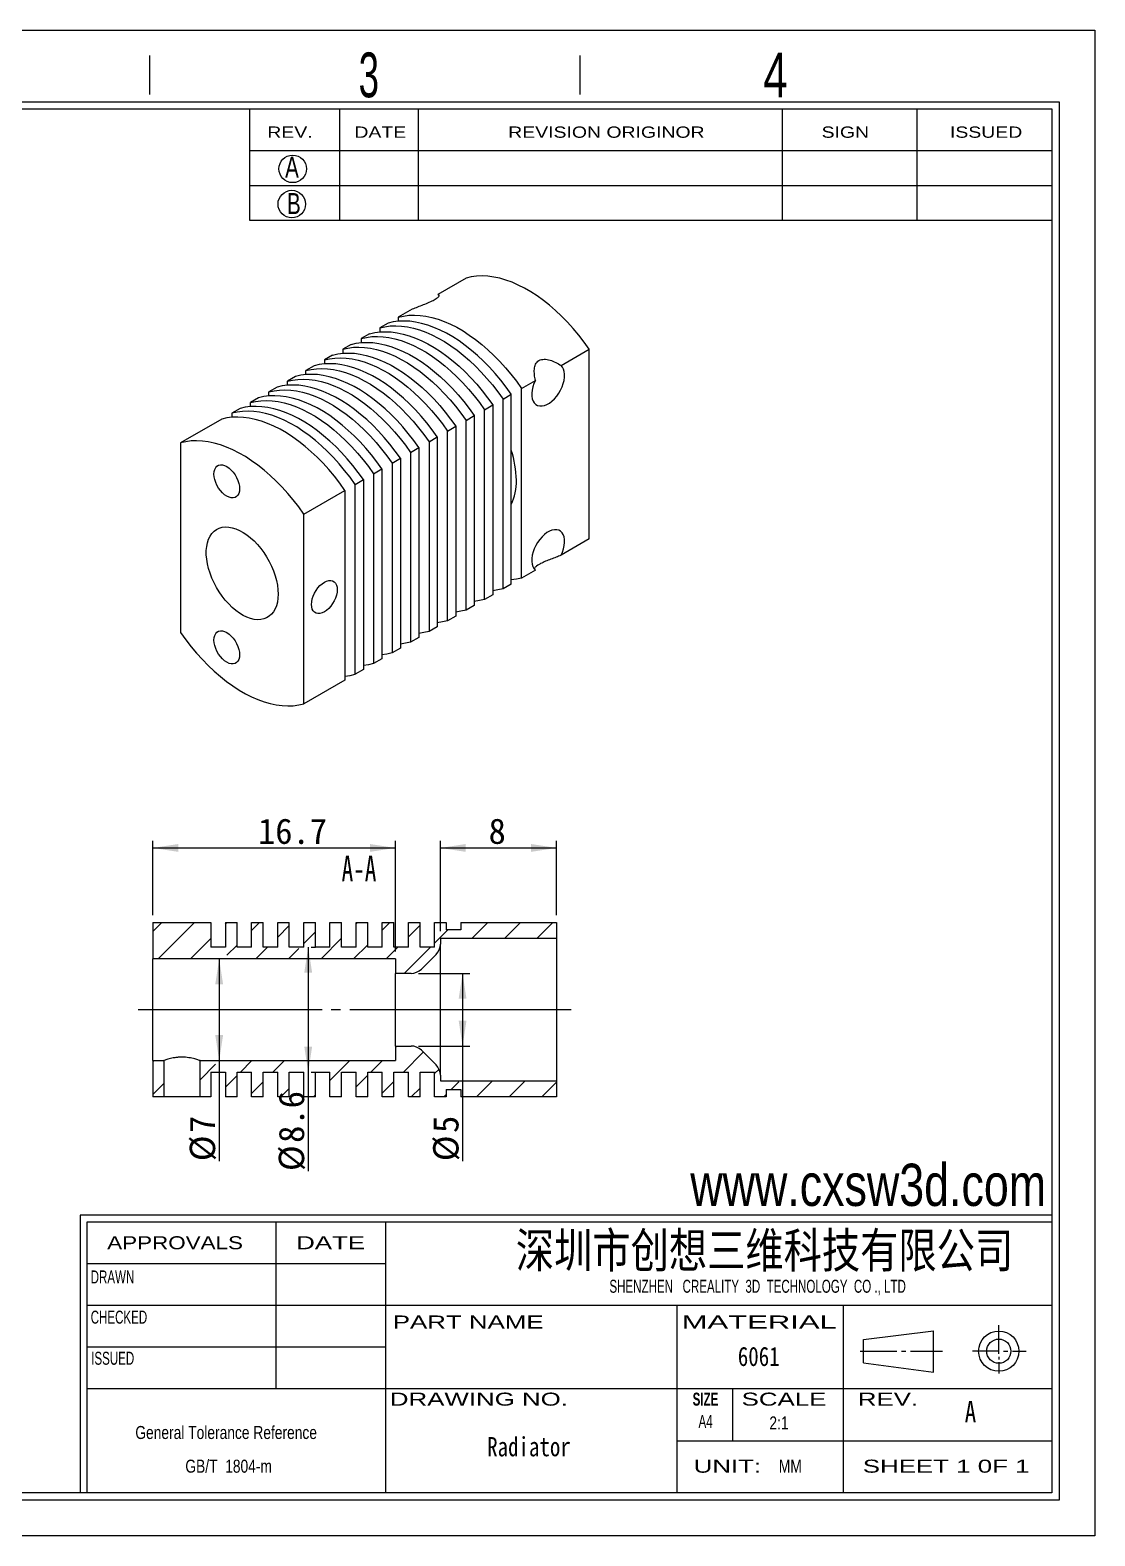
# Model space of a CAD drawing. Extents: x 1 to 148, y 1 to 104.
# Drawn here: x 74.2 to 147.6, y 0.6 to 104.3 of the extents above; entities that cross this region are included whole.
import ezdxf

# ---------------------------------------------------------------- set-up
doc = ezdxf.new("R2010")
doc.units = 0
doc.header["$LTSCALE"] = 0.5
for name, pattern in [('SLD-中心线', [34.29, 30.48, -1.27, 1.27, -1.27]), ('SLD-实线', [0]), ('SLD-点画线', [10.16, 6.35, -1.27, 1.27, -1.27])]:
    doc.linetypes.add(name, pattern=pattern)
doc.layers.get('0').update_dxf_attribs({"linetype": 'CONTINUOUS'})
for name, color, linetype in [('DIM', 5, 'SLD-实线'), ('SLD-0', 179, 'SLD-实线'), ('中心线', 1, 'SLD-点画线')]:
    doc.layers.add(name, color=color, linetype=linetype)
doc.styles.add('SLDTEXTSTYLE0', font='arial.ttf', dxfattribs={"width": 0.7584})
doc.styles.add('SLDTEXTSTYLE1', font='arial.ttf', dxfattribs={"width": 0.63516})
doc.styles.add('SLDTEXTSTYLE10', font='', dxfattribs={"width": 0.8})
doc.styles.add('SLDTEXTSTYLE11', font='', dxfattribs={"width": 0.67})
doc.styles.add('SLDTEXTSTYLE12', font='')
doc.styles.add('SLDTEXTSTYLE13', font='', dxfattribs={"width": 0.67})
doc.styles.add('SLDTEXTSTYLE2', font='GOTHIC.TTF', dxfattribs={"width": 0.7304})
doc.styles.add('SLDTEXTSTYLE3', font='GOTHIC.TTF', dxfattribs={"width": 0.61171})
doc.styles.add('SLDTEXTSTYLE4', font='arialbd.ttf', dxfattribs={"width": 0.63516})
doc.styles.add('SLDTEXTSTYLE5', font='arial.ttf', dxfattribs={"width": 1.422})
doc.styles.add('SLDTEXTSTYLE6', font='arial.ttf', dxfattribs={"width": 1.2324})
doc.styles.add('SLDTEXTSTYLE7', font='arial.ttf', dxfattribs={"width": 1.7064})
doc.styles.add('SLDTEXTSTYLE8', font='', dxfattribs={"width": 0.8, "bigfont": 'bigfont'})
doc.styles.add('SLDTEXTSTYLE9', font='', dxfattribs={"width": 0.8})
doc.styles.get('SLDTEXTSTYLE10').set_extended_font_data('宋体', bold=True)
doc.styles.get('SLDTEXTSTYLE11').set_extended_font_data('宋体')
doc.styles.get('SLDTEXTSTYLE12').set_extended_font_data('宋体')
doc.styles.get('SLDTEXTSTYLE13').set_extended_font_data('仿宋_GB2312')
doc.styles.get('SLDTEXTSTYLE8').set_extended_font_data('宋体', bold=True)
doc.styles.get('SLDTEXTSTYLE9').set_extended_font_data('宋体')
doc.dimstyles.new('SLDDIMSTYLE0', dxfattribs={"dimtxt": 1.75, "dimasz": 1.75, "dimexe": 0, "dimexo": 0.0625, "dimgap": 0.4375, "dimtad": 2, "dimrnd": 1e-09, "dimzin": 12, "dimdsep": 46, "dimtxsty": 'SLDTEXTSTYLE11', "dimsah": 1, "dimcen": 0.09, "dimadec": 0, "dimazin": 0, "dimtfac": 1, "dimtofl": 0, "dimtmove": 0, "dimatfit": 3, "dimfxl": 0, "dimtolj": 1, "dimtzin": 12, "dimarcsym": 0})
doc.dimstyles.new('SLDDIMSTYLE1', dxfattribs={"dimtxt": 1.75, "dimasz": 1.75, "dimexe": 0, "dimexo": 0.0625, "dimgap": 0.4375, "dimtad": 2, "dimrnd": 1e-09, "dimzin": 12, "dimdsep": 46, "dimtxsty": 'SLDTEXTSTYLE11', "dimsah": 1, "dimcen": 0.09, "dimadec": 0, "dimazin": 0, "dimtfac": 1, "dimtmove": 0, "dimatfit": 0, "dimfxl": 0, "dimtolj": 1, "dimtzin": 12, "dimarcsym": 0})

# ---------------------------------------------------------------- blocks, each defined once
blk = doc.blocks.new('SW_NOTE_0')
at = {"layer": 'SLD-0', "color": 0, "char_height": 0.8963, "attachment_point": 2, "style": 'SLDTEXTSTYLE0'}
for s, insert in [('General Tolerance Reference ', (6.51, 1.16)), (' GB/T  1804-m', (6.55, -1.16))]:
    blk.add_mtext(s, dxfattribs=dict(at, insert=insert))
blk = doc.blocks.new('_D_17')
at = {"layer": 'DIM'}
for p, q in [((87.25, 40.38), (87.25, 33.38)), ((87.25, 33.38), (87.25, 26.45))]:
    blk.add_line(p, q, dxfattribs=at)
for points in [[(87.25, 40.38), (86.98, 38.63), (87.52, 38.63)], [(87.25, 33.38), (87.52, 35.13), (86.98, 35.13)]]:
    blk.add_solid(points, dxfattribs=at)
at = {"layer": 'DIM', "char_height": 1.75, "attachment_point": 1, "rotation": 90, "style": 'SLDTEXTSTYLE12'}
for s, insert in [('7', (85.22, 28.39)), ('%%c', (85.22, 26.45))]:
    blk.add_mtext(s, dxfattribs=dict(at, insert=insert))
blk = doc.blocks.new('_D_18')
at = {"layer": 'DIM'}
for p, q in [((93.38, 41.18), (93.38, 32.58)), ((93.58, 41.18), (93.88, 41.18)), ((93.38, 32.58), (93.38, 25.77)), ((93.58, 32.58), (93.88, 32.58))]:
    blk.add_line(p, q, dxfattribs=at)
for points in [[(93.38, 41.18), (93.11, 39.43), (93.65, 39.43)], [(93.38, 32.58), (93.65, 34.33), (93.11, 34.33)]]:
    blk.add_solid(points, dxfattribs=at)
at = {"layer": 'DIM', "char_height": 1.75, "attachment_point": 1, "rotation": 90, "style": 'SLDTEXTSTYLE12'}
for s, insert in [('8.6', (91.35, 27.71)), ('%%c', (91.35, 25.77))]:
    blk.add_mtext(s, dxfattribs=dict(at, insert=insert))
blk = doc.blocks.new('_D_19')
at = {"layer": 'DIM'}
for p, q in [((82.68, 43.38), (82.68, 48.52)), ((82.68, 48.02), (99.38, 48.02)), ((99.38, 40.88), (99.38, 48.52))]:
    blk.add_line(p, q, dxfattribs=at)
for points in [[(82.68, 48.02), (84.43, 47.75), (84.43, 48.29)], [(99.38, 48.02), (97.63, 48.29), (97.63, 47.75)]]:
    blk.add_solid(points, dxfattribs=at)
at = {"layer": 'DIM', "insert": (89.92, 50.05), "char_height": 1.75, "attachment_point": 1, "style": 'SLDTEXTSTYLE12'}
blk.add_mtext('16.7', dxfattribs=at)
blk = doc.blocks.new('_D_20')
at = {"layer": 'DIM'}
for p, q in [((100.97, 39.38), (104.51, 39.38)), ((104.01, 39.38), (104.01, 34.38)), ((100.97, 34.38), (104.51, 34.38)), ((104.01, 34.38), (104.01, 26.45))]:
    blk.add_line(p, q, dxfattribs=at)
for points in [[(104.01, 39.38), (103.74, 37.63), (104.28, 37.63)], [(104.01, 34.38), (104.28, 36.13), (103.74, 36.13)]]:
    blk.add_solid(points, dxfattribs=at)
at = {"layer": 'DIM', "char_height": 1.75, "attachment_point": 1, "rotation": 90, "style": 'SLDTEXTSTYLE12'}
for s, insert in [('5', (101.98, 28.39)), ('%%c', (101.98, 26.45))]:
    blk.add_mtext(s, dxfattribs=dict(at, insert=insert))
blk = doc.blocks.new('_D_21')
at = {"layer": 'DIM'}
for p, q in [((102.48, 42.28), (102.48, 48.52)), ((102.48, 48.02), (110.48, 48.02)), ((110.48, 43.38), (110.48, 48.52))]:
    blk.add_line(p, q, dxfattribs=at)
for points in [[(102.48, 48.02), (104.23, 47.75), (104.23, 48.29)], [(110.48, 48.02), (108.73, 48.29), (108.73, 47.75)]]:
    blk.add_solid(points, dxfattribs=at)
at = {"layer": 'DIM', "insert": (105.8, 50.05), "char_height": 1.75, "attachment_point": 1, "style": 'SLDTEXTSTYLE12'}
blk.add_mtext('8', dxfattribs=at)

msp = doc.modelspace()

# ---------------------------------------------------------------- linework, layer by layer
at = {"color": 7, "linetype": 'SLD-实线'}
for p, q in [((104.25, 87.259), (102.305, 86.136)), ((102.305, 86.136), (102.385, 86.051)), ((100.539, 85.116), (99.583, 84.565)), ((98.876, 84.157), (98.311, 83.83)), ((99.583, 84.565), (99.583, 84.288)), ((97.603, 83.422), (97.038, 83.095)), ((97.038, 83.095), (97.038, 82.818)), ((98.311, 83.83), (98.311, 83.553)), ((95.058, 81.952), (94.492, 81.626)), ((96.331, 82.687), (95.765, 82.361)), ((95.765, 82.361), (95.765, 82.083)), ((110.79, 81.238), (112.736, 82.361)), ((112.736, 69.296), (112.736, 82.361)), ((93.785, 81.218), (93.219, 80.891)), ((93.219, 80.614), (93.219, 80.891)), ((94.492, 81.626), (94.492, 81.348)), ((92.512, 80.483), (91.947, 80.156)), ((91.947, 79.879), (91.947, 80.156)), ((108.069, 79.666), (109.024, 80.218)), ((89.967, 79.013), (89.401, 78.687)), ((91.24, 79.748), (90.674, 79.421)), ((90.674, 79.144), (90.674, 79.421)), ((106.796, 78.932), (107.362, 79.258)), ((106.796, 65.867), (106.796, 78.932)), ((107.362, 66.194), (107.362, 79.258)), ((108.069, 66.602), (108.069, 79.666)), ((88.694, 78.278), (88.128, 77.952)), ((88.128, 77.952), (88.128, 77.675)), ((89.401, 78.409), (89.401, 78.687)), ((104.25, 77.462), (104.816, 77.789)), ((104.816, 77.789), (104.816, 64.724)), ((105.523, 78.197), (106.089, 78.523)), ((105.523, 65.132), (105.523, 78.197)), ((106.089, 78.523), (106.089, 65.459)), ((87.421, 77.544), (84.593, 75.911)), ((102.978, 76.727), (103.543, 77.054)), ((103.543, 77.054), (103.543, 63.989)), ((104.25, 64.397), (104.25, 77.462)), ((84.593, 75.911), (84.593, 62.846)), ((101.705, 75.993), (102.27, 76.319)), ((101.705, 75.993), (101.705, 62.928)), ((102.27, 76.319), (102.27, 63.254)), ((102.978, 63.663), (102.978, 76.727)), ((99.159, 74.523), (99.725, 74.85)), ((99.725, 74.85), (99.725, 61.785)), ((100.432, 75.258), (100.998, 75.584)), ((100.432, 75.258), (100.432, 62.193)), ((100.998, 75.584), (100.998, 62.52)), ((97.886, 73.788), (98.452, 74.115)), ((97.886, 73.788), (97.886, 60.724)), ((98.452, 74.115), (98.452, 61.05)), ((99.159, 74.523), (99.159, 61.458)), ((93.078, 71.012), (95.906, 72.645)), ((95.906, 72.645), (95.906, 59.581)), ((96.614, 73.053), (97.179, 73.38)), ((96.614, 59.989), (96.614, 73.053)), ((97.179, 73.38), (97.179, 60.315)), ((93.078, 57.948), (93.078, 71.012)), ((112.736, 69.296), (110.79, 68.173)), ((109.024, 67.153), (108.069, 66.602)), ((106.089, 65.459), (105.523, 65.132)), ((107.362, 66.194), (106.796, 65.867)), ((104.816, 64.724), (104.25, 64.397)), ((102.27, 63.254), (101.705, 62.928)), ((103.543, 63.989), (102.978, 63.663)), ((100.998, 62.52), (100.432, 62.193)), ((99.725, 61.785), (99.159, 61.458)), ((97.179, 60.315), (96.614, 59.989)), ((98.452, 61.05), (97.886, 60.724)), ((95.906, 59.581), (93.078, 57.948)), ((82.68, 42.266), (83.294, 42.88)), ((82.68, 42.88), (86.68, 42.88)), ((82.68, 42.88), (82.68, 40.38)), ((83.039, 40.38), (85.539, 42.88)), ((86.68, 42.88), (86.68, 41.18)), ((87.68, 42.776), (87.784, 42.88)), ((87.68, 42.88), (87.68, 41.18)), ((87.68, 42.88), (88.48, 42.88)), ((88.48, 41.18), (88.48, 42.88)), ((89.48, 42.331), (90.029, 42.88)), ((89.48, 41.18), (89.48, 42.88)), ((89.48, 42.88), (90.28, 42.88)), ((90.28, 41.18), (90.28, 42.88)), ((91.28, 41.18), (91.28, 42.88)), ((91.28, 42.88), (92.08, 42.88)), ((91.28, 41.886), (92.08, 42.686)), ((92.08, 41.18), (92.08, 42.88)), ((93.08, 41.18), (93.08, 42.88)), ((93.08, 42.88), (93.88, 42.88)), ((93.88, 41.18), (93.88, 42.88)), ((94.88, 41.18), (94.88, 42.88)), ((94.88, 42.88), (95.68, 42.88)), ((95.68, 41.18), (95.68, 42.88)), ((96.68, 42.796), (96.764, 42.88)), ((96.68, 42.88), (97.48, 42.88)), ((96.68, 41.18), (96.68, 42.88)), ((97.48, 41.18), (97.48, 42.88)), ((98.48, 42.351), (99.009, 42.88)), ((98.48, 41.18), (98.48, 42.88)), ((98.48, 42.88), (99.28, 42.88)), ((99.28, 41.18), (99.28, 42.88)), ((100.28, 41.18), (100.28, 42.88)), ((100.28, 42.88), (101.08, 42.88)), ((100.28, 41.906), (101.08, 42.706)), ((101.08, 41.18), (101.08, 42.88)), ((102.08, 41.18), (102.08, 42.88)), ((102.08, 42.88), (102.88, 42.88)), ((102.88, 42.88), (102.88, 42.38)), ((103.88, 42.88), (103.88, 42.38)), ((103.88, 42.88), (110.48, 42.88)), ((104.644, 41.78), (105.744, 42.88)), ((106.889, 41.78), (107.989, 42.88)), ((109.135, 41.78), (110.235, 42.88)), ((110.48, 42.88), (110.48, 41.78)), ((85.284, 40.38), (86.68, 41.776)), ((93.08, 41.441), (93.88, 42.241)), ((94.264, 40.38), (95.68, 41.796)), ((102.08, 41.461), (102.999, 42.38)), ((110.48, 41.78), (102.48, 41.78)), ((102.48, 41.78), (102.48, 41.395)), ((103.88, 42.38), (102.88, 42.38)), ((110.48, 41.78), (110.48, 31.98)), ((87.68, 41.18), (86.68, 41.18)), ((87.779, 40.63), (88.48, 41.331)), ((89.48, 41.18), (88.48, 41.18)), ((89.774, 40.38), (90.574, 41.18)), ((91.28, 41.18), (90.28, 41.18)), ((92.019, 40.38), (92.739, 41.101)), ((93.08, 41.18), (92.08, 41.18)), ((94.88, 41.18), (93.88, 41.18)), ((96.68, 41.18), (95.68, 41.18)), ((96.509, 40.38), (97.48, 41.351)), ((98.48, 41.18), (97.48, 41.18)), ((98.754, 40.38), (99.554, 41.18)), ((100.28, 41.18), (99.28, 41.18)), ((99.999, 39.38), (101.799, 41.18)), ((102.08, 41.18), (101.08, 41.18)), ((102.187, 40.688), (101.172, 39.673)), ((102.48, 32.366), (102.48, 41.395)), ((99.38, 40.38), (82.68, 40.38)), ((82.68, 33.38), (82.68, 40.38)), ((99.38, 40.38), (99.38, 39.38)), ((100.465, 39.38), (99.38, 39.38)), ((99.38, 34.38), (99.38, 39.38)), ((99.38, 34.271), (99.489, 34.38)), ((99.38, 34.38), (99.38, 33.38)), ((99.38, 34.38), (100.465, 34.38)), ((82.68, 33.286), (82.774, 33.38)), ((82.68, 33.38), (83.43, 33.38)), ((82.68, 33.38), (82.68, 30.88)), ((83.43, 33.38), (83.43, 30.88)), ((85.93, 33.38), (99.38, 33.38)), ((85.93, 30.88), (85.93, 33.38)), ((88.709, 32.58), (89.509, 33.38)), ((90.954, 32.58), (91.754, 33.38)), ((94.88, 32.016), (96.244, 33.38)), ((97.689, 32.58), (98.489, 33.38)), ((99.935, 32.58), (101.307, 33.953)), ((101.172, 34.088), (102.187, 33.073)), ((85.93, 32.046), (87.003, 33.12)), ((86.68, 32.58), (87.68, 32.58)), ((86.68, 32.58), (86.68, 30.88)), ((87.68, 32.58), (87.68, 30.88)), ((87.68, 31.551), (88.48, 32.351)), ((88.48, 32.58), (89.48, 32.58)), ((88.48, 30.88), (88.48, 32.58)), ((89.48, 30.88), (89.48, 32.58)), ((90.28, 32.58), (91.28, 32.58)), ((90.28, 30.88), (90.28, 32.58)), ((91.28, 30.88), (91.28, 32.58)), ((92.08, 32.58), (93.08, 32.58)), ((92.08, 30.88), (92.08, 32.58)), ((93.08, 30.88), (93.08, 32.58)), ((93.88, 32.58), (94.88, 32.58)), ((93.88, 30.88), (93.88, 32.58)), ((94.88, 30.88), (94.88, 32.58)), ((95.68, 32.58), (96.68, 32.58)), ((95.68, 30.88), (95.68, 32.58)), ((96.68, 30.88), (96.68, 32.58)), ((96.68, 31.571), (97.48, 32.371)), ((97.48, 32.58), (98.48, 32.58)), ((97.48, 30.88), (97.48, 32.58)), ((98.48, 30.88), (98.48, 32.58)), ((99.28, 32.58), (100.28, 32.58)), ((99.28, 30.88), (99.28, 32.58)), ((100.28, 30.88), (100.28, 32.58)), ((101.08, 32.58), (102.08, 32.58)), ((101.08, 30.88), (101.08, 32.58)), ((102.08, 32.48), (102.387, 32.787)), ((102.08, 30.88), (102.08, 32.58)), ((102.48, 32.366), (102.48, 31.98)), ((82.68, 31.041), (83.43, 31.791)), ((89.48, 31.106), (90.28, 31.906)), ((91.499, 30.88), (92.08, 31.461)), ((98.48, 31.126), (99.28, 31.926)), ((100.48, 30.88), (101.08, 31.48)), ((102.48, 31.98), (110.48, 31.98)), ((102.88, 31.38), (103.88, 31.38)), ((102.88, 31.38), (102.88, 30.88)), ((103.225, 31.38), (103.764, 31.92)), ((103.88, 31.38), (103.88, 30.88)), ((104.97, 30.88), (106.07, 31.98)), ((107.215, 30.88), (108.315, 31.98)), ((109.46, 30.88), (110.48, 31.9)), ((110.48, 31.98), (110.48, 30.88)), ((83.43, 30.88), (82.68, 30.88)), ((85.93, 30.88), (83.43, 30.88)), ((86.68, 30.88), (85.93, 30.88)), ((88.48, 30.88), (87.68, 30.88)), ((90.28, 30.88), (89.48, 30.88)), ((92.08, 30.88), (91.28, 30.88)), ((93.88, 30.88), (93.08, 30.88)), ((93.744, 30.88), (93.88, 31.016)), ((95.68, 30.88), (94.88, 30.88)), ((97.48, 30.88), (96.68, 30.88)), ((99.28, 30.88), (98.48, 30.88)), ((101.08, 30.88), (100.28, 30.88)), ((102.88, 30.88), (102.08, 30.88)), ((102.725, 30.88), (102.88, 31.035)), ((110.48, 30.88), (103.88, 30.88))]:
    msp.add_line(p, q, dxfattribs=at)
at = {"color": 7, "linetype": 'SLD-实线', "flags": 128}
for points in [[(112.736, 82.361), (112.381, 82.853), (112.012, 83.328), (111.63, 83.784), (111.236, 84.22), (110.832, 84.633), (110.418, 85.023), (109.998, 85.387), (109.572, 85.724), (109.142, 86.034), (108.71, 86.314), (108.276, 86.564), (107.844, 86.783), (107.414, 86.97), (106.988, 87.125), (106.567, 87.246), (106.154, 87.333), (105.75, 87.387), (105.356, 87.406), (104.974, 87.391), (104.605, 87.342), (104.25, 87.259)], [(107.362, 79.258), (107.007, 79.751), (106.638, 80.226), (106.256, 80.682), (105.862, 81.118), (105.458, 81.531), (105.044, 81.92), (104.624, 82.284), (104.198, 82.622), (103.768, 82.931), (103.336, 83.212), (102.902, 83.462), (102.47, 83.681), (102.04, 83.868), (101.614, 84.022), (101.193, 84.143), (100.78, 84.231), (100.376, 84.285), (99.982, 84.304), (99.6, 84.289), (99.231, 84.24), (98.876, 84.157)], [(99.583, 84.565), (99.938, 84.648), (100.307, 84.697), (100.689, 84.712), (101.083, 84.693), (101.487, 84.639), (101.901, 84.552), (102.321, 84.43), (102.747, 84.276), (103.177, 84.089), (103.609, 83.87), (104.043, 83.62), (104.475, 83.339), (104.905, 83.03), (105.331, 82.693), (105.752, 82.329), (106.165, 81.939), (106.569, 81.526), (106.963, 81.09), (107.345, 80.634), (107.714, 80.159), (108.069, 79.666)], [(97.038, 83.095), (97.392, 83.178), (97.761, 83.228), (98.144, 83.243), (98.538, 83.223), (98.942, 83.17), (99.355, 83.082), (99.775, 82.961), (100.201, 82.806), (100.631, 82.619), (101.064, 82.4), (101.497, 82.15), (101.93, 81.87), (102.36, 81.561), (102.786, 81.223), (103.206, 80.859), (103.619, 80.47), (104.023, 80.056), (104.417, 79.621), (104.8, 79.164), (105.169, 78.689), (105.523, 78.197)], [(97.603, 83.422), (97.958, 83.505), (98.327, 83.554), (98.709, 83.569), (99.103, 83.55), (99.508, 83.496), (99.921, 83.409), (100.341, 83.287), (100.767, 83.133), (101.197, 82.946), (101.629, 82.727), (102.063, 82.477), (102.495, 82.197), (102.925, 81.887), (103.351, 81.55), (103.772, 81.186), (104.185, 80.796), (104.589, 80.383), (104.983, 79.947), (105.365, 79.491), (105.734, 79.016), (106.089, 78.523)], [(98.311, 83.83), (98.665, 83.913), (99.034, 83.962), (99.416, 83.977), (99.81, 83.958), (100.215, 83.904), (100.628, 83.817), (101.048, 83.696), (101.474, 83.541), (101.904, 83.354), (102.337, 83.135), (102.77, 82.885), (103.202, 82.605), (103.632, 82.295), (104.058, 81.958), (104.479, 81.594), (104.892, 81.204), (105.296, 80.791), (105.69, 80.356), (106.072, 79.899), (106.441, 79.424), (106.796, 78.932)], [(95.058, 81.952), (95.412, 82.036), (95.781, 82.085), (96.164, 82.1), (96.558, 82.08), (96.962, 82.027), (97.375, 81.939), (97.795, 81.818), (98.221, 81.664), (98.651, 81.476), (99.084, 81.257), (99.517, 81.007), (99.95, 80.727), (100.38, 80.418), (100.806, 80.08), (101.226, 79.716), (101.639, 79.327), (102.043, 78.913), (102.437, 78.478), (102.82, 78.022), (103.189, 77.546), (103.543, 77.054)], [(95.765, 82.361), (96.119, 82.444), (96.488, 82.493), (96.871, 82.508), (97.265, 82.488), (97.669, 82.435), (98.082, 82.347), (98.503, 82.226), (98.929, 82.072), (99.359, 81.885), (99.791, 81.666), (100.224, 81.415), (100.657, 81.135), (101.087, 80.826), (101.513, 80.488), (101.933, 80.124), (102.346, 79.735), (102.751, 79.322), (103.145, 78.886), (103.527, 78.43), (103.896, 77.954), (104.25, 77.462)], [(96.331, 82.687), (96.685, 82.77), (97.054, 82.819), (97.436, 82.834), (97.83, 82.815), (98.235, 82.761), (98.648, 82.674), (99.068, 82.553), (99.494, 82.398), (99.924, 82.211), (100.357, 81.992), (100.79, 81.742), (101.222, 81.462), (101.653, 81.152), (102.078, 80.815), (102.499, 80.451), (102.912, 80.061), (103.316, 79.648), (103.71, 79.213), (104.093, 78.756), (104.462, 78.281), (104.816, 77.789)], [(93.219, 80.891), (93.574, 80.974), (93.943, 81.023), (94.325, 81.038), (94.719, 81.019), (95.123, 80.965), (95.537, 80.878), (95.957, 80.757), (96.383, 80.602), (96.813, 80.415), (97.245, 80.196), (97.679, 79.946), (98.111, 79.666), (98.541, 79.356), (98.967, 79.019), (99.388, 78.655), (99.801, 78.265), (100.205, 77.852), (100.599, 77.416), (100.981, 76.96), (101.35, 76.485), (101.705, 75.993)], [(102.27, 76.319), (101.916, 76.812), (101.547, 77.287), (101.165, 77.743), (100.771, 78.179), (100.366, 78.592), (99.953, 78.981), (99.533, 79.345), (99.107, 79.683), (98.677, 79.992), (98.244, 80.273), (97.811, 80.523), (97.379, 80.742), (96.949, 80.929), (96.523, 81.083), (96.102, 81.204), (95.689, 81.292), (95.285, 81.346), (94.891, 81.365), (94.509, 81.35), (94.14, 81.301), (93.785, 81.218)], [(94.492, 81.626), (94.847, 81.709), (95.216, 81.758), (95.598, 81.773), (95.992, 81.754), (96.396, 81.7), (96.809, 81.613), (97.23, 81.491), (97.656, 81.337), (98.086, 81.15), (98.518, 80.931), (98.952, 80.681), (99.384, 80.4), (99.814, 80.091), (100.24, 79.754), (100.66, 79.39), (101.073, 79), (101.478, 78.587), (101.872, 78.151), (102.254, 77.695), (102.623, 77.22), (102.978, 76.727)], [(109.024, 80.218), (108.925, 79.994), (108.85, 79.768), (108.801, 79.545), (108.778, 79.332), (108.781, 79.132), (108.812, 78.95), (108.869, 78.792), (108.951, 78.661), (109.056, 78.559), (109.181, 78.49), (109.323, 78.455), (109.48, 78.455), (109.647, 78.489), (109.82, 78.558), (109.995, 78.659), (110.168, 78.79), (110.334, 78.948), (110.491, 79.129), (110.633, 79.329), (110.759, 79.542), (110.863, 79.765), (110.945, 79.991), (111.002, 80.215), (111.033, 80.432), (111.037, 80.636), (111.014, 80.823), (110.964, 80.988), (110.889, 81.127), (110.79, 81.238)], [(99.725, 74.85), (99.37, 75.342), (99.001, 75.817), (98.619, 76.273), (98.225, 76.709), (97.821, 77.122), (97.408, 77.512), (96.987, 77.876), (96.561, 78.213), (96.131, 78.523), (95.699, 78.803), (95.266, 79.053), (94.833, 79.272), (94.403, 79.459), (93.977, 79.614), (93.557, 79.735), (93.144, 79.822), (92.739, 79.876), (92.345, 79.895), (91.963, 79.88), (91.594, 79.831), (91.24, 79.748)], [(91.947, 80.156), (92.301, 80.239), (92.67, 80.289), (93.052, 80.304), (93.446, 80.284), (93.851, 80.231), (94.264, 80.143), (94.684, 80.022), (95.11, 79.867), (95.54, 79.68), (95.973, 79.461), (96.406, 79.211), (96.838, 78.931), (97.268, 78.621), (97.694, 78.284), (98.115, 77.92), (98.528, 77.531), (98.932, 77.117), (99.326, 76.682), (99.708, 76.225), (100.077, 75.75), (100.432, 75.258)], [(100.998, 75.584), (100.643, 76.077), (100.274, 76.552), (99.892, 77.008), (99.498, 77.444), (99.094, 77.857), (98.68, 78.247), (98.26, 78.611), (97.834, 78.948), (97.404, 79.257), (96.972, 79.538), (96.538, 79.788), (96.106, 80.007), (95.676, 80.194), (95.25, 80.348), (94.829, 80.47), (94.416, 80.557), (94.012, 80.611), (93.618, 80.63), (93.236, 80.615), (92.867, 80.566), (92.512, 80.483)], [(89.401, 78.687), (89.755, 78.77), (90.125, 78.819), (90.507, 78.834), (90.901, 78.815), (91.305, 78.761), (91.718, 78.674), (92.139, 78.552), (92.565, 78.398), (92.995, 78.211), (93.427, 77.992), (93.86, 77.742), (94.293, 77.461), (94.723, 77.152), (95.149, 76.815), (95.569, 76.45), (95.982, 76.061), (96.387, 75.648), (96.781, 75.212), (97.163, 74.756), (97.532, 74.281), (97.886, 73.788)], [(98.452, 74.115), (98.098, 74.607), (97.729, 75.082), (97.346, 75.539), (96.952, 75.974), (96.548, 76.388), (96.135, 76.777), (95.715, 77.141), (95.289, 77.478), (94.859, 77.788), (94.426, 78.068), (93.993, 78.318), (93.56, 78.537), (93.13, 78.724), (92.704, 78.879), (92.284, 79), (91.871, 79.088), (91.466, 79.141), (91.072, 79.161), (90.69, 79.146), (90.321, 79.096), (89.967, 79.013)], [(90.674, 79.421), (91.028, 79.505), (91.397, 79.554), (91.78, 79.569), (92.174, 79.549), (92.578, 79.496), (92.991, 79.408), (93.411, 79.287), (93.837, 79.133), (94.267, 78.946), (94.7, 78.727), (95.133, 78.476), (95.566, 78.196), (95.996, 77.887), (96.422, 77.549), (96.842, 77.185), (97.255, 76.796), (97.659, 76.383), (98.053, 75.947), (98.436, 75.491), (98.805, 75.015), (99.159, 74.523)], [(96.614, 73.053), (96.259, 73.546), (95.89, 74.021), (95.508, 74.477), (95.114, 74.913), (94.709, 75.326), (94.296, 75.716), (93.876, 76.08), (93.45, 76.417), (93.02, 76.727), (92.588, 77.007), (92.154, 77.257), (91.722, 77.476), (91.292, 77.663), (90.866, 77.818), (90.445, 77.939), (90.032, 78.026), (89.628, 78.08), (89.234, 78.099), (88.852, 78.084), (88.483, 78.035), (88.128, 77.952)], [(97.179, 73.38), (96.825, 73.872), (96.456, 74.348), (96.074, 74.804), (95.679, 75.24), (95.275, 75.653), (94.862, 76.042), (94.442, 76.406), (94.016, 76.744), (93.586, 77.053), (93.153, 77.333), (92.72, 77.584), (92.287, 77.803), (91.857, 77.99), (91.431, 78.144), (91.011, 78.265), (90.598, 78.353), (90.194, 78.406), (89.8, 78.426), (89.417, 78.411), (89.048, 78.362), (88.694, 78.278)], [(95.906, 72.645), (95.552, 73.138), (95.183, 73.613), (94.801, 74.069), (94.407, 74.505), (94.002, 74.918), (93.589, 75.307), (93.169, 75.672), (92.743, 76.009), (92.313, 76.318), (91.88, 76.599), (91.447, 76.849), (91.015, 77.068), (90.585, 77.255), (90.159, 77.409), (89.738, 77.531), (89.325, 77.618), (88.921, 77.672), (88.527, 77.691), (88.145, 77.676), (87.776, 77.627), (87.421, 77.544)], [(93.078, 71.012), (92.724, 71.505), (92.355, 71.98), (91.972, 72.436), (91.578, 72.872), (91.174, 73.285), (90.761, 73.675), (90.341, 74.039), (89.915, 74.376), (89.484, 74.686), (89.052, 74.966), (88.619, 75.216), (88.186, 75.435), (87.756, 75.622), (87.33, 75.777), (86.91, 75.898), (86.497, 75.985), (86.092, 76.039), (85.698, 76.058), (85.316, 76.043), (84.947, 75.994), (84.593, 75.911)], [(88.659, 72.747), (88.645, 72.578), (88.605, 72.429), (88.54, 72.305), (88.452, 72.21), (88.343, 72.148), (88.217, 72.118), (88.077, 72.124), (87.928, 72.164), (87.775, 72.237), (87.621, 72.341), (87.472, 72.473), (87.333, 72.629), (87.207, 72.804), (87.098, 72.992), (87.009, 73.189), (86.944, 73.388), (86.904, 73.583), (86.891, 73.768), (86.904, 73.937), (86.944, 74.086), (87.009, 74.21), (87.098, 74.304), (87.207, 74.367), (87.333, 74.397), (87.472, 74.391), (87.621, 74.351), (87.775, 74.278), (87.928, 74.174), (88.077, 74.042), (88.217, 73.886), (88.343, 73.711), (88.452, 73.523), (88.54, 73.326), (88.605, 73.127), (88.645, 72.932), (88.659, 72.747)], [(91.31, 65.501), (91.297, 65.214), (91.258, 64.946), (91.193, 64.699), (91.103, 64.476), (90.989, 64.278), (90.852, 64.109), (90.694, 63.97), (90.516, 63.861), (90.321, 63.786), (90.109, 63.744), (89.885, 63.735), (89.648, 63.761), (89.404, 63.82), (89.153, 63.912), (88.899, 64.036), (88.644, 64.19), (88.392, 64.374), (88.144, 64.585), (87.903, 64.82), (87.672, 65.078), (87.454, 65.356), (87.25, 65.65), (87.063, 65.958), (86.895, 66.276), (86.747, 66.601), (86.622, 66.93), (86.52, 67.258), (86.442, 67.583), (86.39, 67.901), (86.364, 68.209), (86.364, 68.503), (86.39, 68.781), (86.442, 69.039), (86.52, 69.274), (86.622, 69.485), (86.747, 69.669), (86.895, 69.823), (87.063, 69.947), (87.25, 70.039), (87.454, 70.098), (87.672, 70.123), (87.903, 70.115), (88.144, 70.073), (88.392, 69.997), (88.644, 69.889), (88.899, 69.75), (89.153, 69.58), (89.404, 69.383), (89.648, 69.159), (89.885, 68.912), (90.109, 68.644), (90.321, 68.358), (90.516, 68.056), (90.694, 67.743), (90.852, 67.421), (90.989, 67.094), (91.103, 66.765), (91.193, 66.437), (91.258, 66.115), (91.297, 65.802), (91.31, 65.501)], [(110.79, 68.173), (110.889, 68.397), (110.964, 68.623), (111.014, 68.845), (111.037, 69.059), (111.033, 69.259), (111.002, 69.44), (110.945, 69.599), (110.863, 69.73), (110.759, 69.831), (110.633, 69.901), (110.491, 69.936), (110.334, 69.936), (110.168, 69.901), (109.995, 69.833), (109.82, 69.732), (109.647, 69.601), (109.48, 69.443), (109.323, 69.262), (109.181, 69.062), (109.056, 68.848), (108.951, 68.626), (108.869, 68.4), (108.812, 68.176), (108.781, 67.959), (108.778, 67.755), (108.801, 67.568), (108.85, 67.403), (108.925, 67.263), (109.024, 67.153)], [(95.376, 65.807), (95.363, 65.622), (95.323, 65.427), (95.258, 65.228), (95.169, 65.031), (95.06, 64.843), (94.934, 64.668), (94.795, 64.512), (94.646, 64.38), (94.492, 64.276), (94.339, 64.203), (94.19, 64.163), (94.05, 64.157), (93.924, 64.187), (93.815, 64.25), (93.727, 64.344), (93.662, 64.468), (93.622, 64.617), (93.608, 64.786), (93.622, 64.971), (93.662, 65.166), (93.727, 65.365), (93.815, 65.562), (93.924, 65.75), (94.05, 65.925), (94.19, 66.081), (94.339, 66.213), (94.492, 66.317), (94.646, 66.39), (94.795, 66.43), (94.934, 66.436), (95.06, 66.406), (95.169, 66.343), (95.258, 66.249), (95.323, 66.125), (95.363, 65.976), (95.376, 65.807)], [(108.069, 66.602), (107.714, 66.519), (107.362, 66.471)], [(106.796, 65.867), (106.441, 65.784), (106.089, 65.736)], [(104.25, 64.397), (103.896, 64.314), (103.543, 64.267)], [(105.523, 65.132), (105.169, 65.049), (104.816, 65.001)], [(102.978, 63.663), (102.623, 63.579), (102.27, 63.532)], [(84.593, 62.846), (84.947, 62.354), (85.316, 61.879), (85.698, 61.422), (86.092, 60.987), (86.497, 60.573), (86.91, 60.184), (87.33, 59.82), (87.756, 59.483), (88.186, 59.173), (88.619, 58.893), (89.052, 58.643), (89.484, 58.424), (89.915, 58.237), (90.341, 58.082), (90.761, 57.961), (91.174, 57.873), (91.578, 57.82), (91.972, 57.801), (92.355, 57.815), (92.724, 57.865), (93.078, 57.948)], [(88.659, 61.316), (88.645, 61.146), (88.605, 60.997), (88.54, 60.874), (88.452, 60.779), (88.343, 60.716), (88.217, 60.687), (88.077, 60.692), (87.928, 60.732), (87.775, 60.805), (87.621, 60.909), (87.472, 61.041), (87.333, 61.197), (87.207, 61.372), (87.098, 61.561), (87.009, 61.757), (86.944, 61.956), (86.904, 62.151), (86.891, 62.336), (86.904, 62.506), (86.944, 62.654), (87.009, 62.778), (87.098, 62.873), (87.207, 62.936), (87.333, 62.965), (87.472, 62.96), (87.621, 62.92), (87.775, 62.847), (87.928, 62.742), (88.077, 62.61), (88.217, 62.455), (88.343, 62.28), (88.452, 62.091), (88.54, 61.894), (88.605, 61.695), (88.645, 61.501), (88.659, 61.316)], [(101.705, 62.928), (101.35, 62.845), (100.998, 62.797)], [(99.159, 61.458), (98.805, 61.375), (98.452, 61.327)], [(100.432, 62.193), (100.077, 62.11), (99.725, 62.062)], [(97.886, 60.724), (97.532, 60.64), (97.179, 60.593)], [(95.906, 59.858), (96.259, 59.906), (96.614, 59.989)]]:
    msp.add_lwpolyline(points, dxfattribs=at)
at = {"color": 7, "linetype": 'SLD-实线'}
for centre, radius, start, end in [((100.813, 73.23), 6.903, 0.89984, 18.43907), ((104.12, 73.23), 3.596, 334.32115, 1.72765), ((101.48, 41.395), 1, 315, 0), ((100.465, 40.38), 1, 270, 315), ((100.465, 33.38), 1, 45, 90), ((101.48, 32.366), 1, 0, 45)]:
    msp.add_arc(centre, radius, start, end, dxfattribs=at)
for points, knots in [([(102.305, 86.136), (102.335, 86.132), (102.357, 86.121), (102.382, 86.087), (102.386, 86.063), (102.363, 86), (102.336, 85.96), (102.261, 85.889), (102.23, 85.864), (102.154, 85.809), (102.108, 85.78), (101.955, 85.692), (101.829, 85.63), (101.564, 85.514), (101.43, 85.461), (101.162, 85.356), (101.033, 85.307), (100.78, 85.211), (100.657, 85.163), (100.539, 85.116)], [0, 0, 0, 0, 0.125, 0.125, 0.25, 0.25, 0.375, 0.375, 0.4375, 0.4375, 0.5, 0.5, 0.625, 0.625, 0.75, 0.75, 0.875, 0.875, 1, 1, 1, 1]), ([(109.024, 80.218), (108.994, 80.35), (108.972, 80.48), (108.947, 80.736), (108.943, 80.863), (108.966, 81.108), (108.993, 81.227), (109.068, 81.382), (109.099, 81.43), (109.175, 81.516), (109.221, 81.553), (109.374, 81.642), (109.5, 81.67), (109.765, 81.672), (109.899, 81.648), (110.167, 81.571), (110.296, 81.518), (110.549, 81.392), (110.672, 81.319), (110.79, 81.238)], [0, 0, 0, 0, 0.125, 0.125, 0.25, 0.25, 0.375, 0.375, 0.4375, 0.4375, 0.5, 0.5, 0.625, 0.625, 0.75, 0.75, 0.875, 0.875, 1, 1, 1, 1]), ([(110.79, 68.173), (110.679, 68.129), (110.453, 68.041), (110.094, 67.905), (109.786, 67.784), (109.55, 67.681), (109.358, 67.589), (109.175, 67.484), (109.05, 67.388), (108.985, 67.316), (108.954, 67.269), (108.955, 67.251), (108.956, 67.245)], [0, 0, 0, 0, 0.14968722, 0.30270975, 0.44620851, 0.51772937, 0.59183568, 0.69623575, 0.80039066, 0.88046788, 0.96273797, 1, 1, 1, 1]), ([(85.93, 33.38), (85.93, 33.38), (85.896, 33.393), (85.77, 33.435), (85.678, 33.464), (85.449, 33.524), (85.311, 33.554), (85.011, 33.598), (84.846, 33.611), (84.599, 33.611), (84.515, 33.608), (84.354, 33.596), (84.276, 33.587), (84.048, 33.554), (83.911, 33.524), (83.739, 33.479), (83.687, 33.464), (83.597, 33.437), (83.557, 33.424), (83.463, 33.393), (83.43, 33.38), (83.43, 33.38)], [0, 0, 0, 0, 0.125, 0.125, 0.25, 0.25, 0.375, 0.375, 0.5, 0.5, 0.5625, 0.5625, 0.625, 0.625, 0.75, 0.75, 0.8125, 0.8125, 0.875, 0.875, 1, 1, 1, 1])]:
    msp.add_open_spline(points, degree=3, knots=knots, dxfattribs=at)
at = {"layer": 'SLD-0'}
for p, q in [((0.906, 104.337), (147.553, 104.337)), ((147.553, 104.337), (147.553, 0.647)), ((6.337, 98.905), (144.591, 98.905)), ((126.009, 98.905), (126.009, 91.257)), ((135.3, 98.905), (135.3, 91.257)), ((144.591, 98.905), (144.591, 3.609)), ((144.591, 3.609), (6.337, 3.609)), ((147.553, 0.647), (0.906, 0.647))]:
    msp.add_line(p, q, dxfattribs=at)
at = {"layer": 'SLD-0', "color": 6, "linetype": 'SLD-实线'}
for p, q in [((82.476, 99.893), (82.476, 102.585)), ((112.102, 99.893), (112.102, 102.585)), ((5.844, 99.399), (145.084, 99.399)), ((145.084, 99.399), (145.084, 3.116)), ((145.084, 3.116), (5.844, 3.116))]:
    msp.add_line(p, q, dxfattribs=at)
at = {"layer": 'SLD-0', "color": 179, "linetype": 'SLD-实线'}
for p, q in [((89.329, 98.905), (89.329, 91.257)), ((95.525, 98.905), (95.525, 91.257)), ((100.943, 98.905), (100.943, 91.257)), ((89.329, 96.037), (144.591, 96.037)), ((89.329, 93.647), (144.591, 93.647)), ((89.329, 91.257), (144.591, 91.257)), ((144.591, 22.731), (77.665, 22.731)), ((77.665, 22.731), (77.665, 3.609)), ((144.591, 22.253), (78.143, 22.253)), ((78.143, 22.253), (78.143, 3.609)), ((91.14, 22.253), (91.14, 10.78)), ((98.699, 22.253), (98.699, 3.609)), ((98.699, 19.385), (78.143, 19.385)), ((144.591, 16.517), (78.143, 16.517)), ((118.776, 16.517), (118.776, 3.609)), ((130.249, 3.609), (130.249, 16.517)), ((131.628, 14.177), (136.444, 14.769)), ((136.444, 11.923), (136.444, 14.769)), ((140.935, 13.175), (140.935, 15.158)), ((98.699, 13.648), (78.143, 13.648)), ((131.628, 12.553), (131.628, 14.177)), ((131.393, 13.366), (133.915, 13.366)), ((131.628, 12.553), (136.444, 11.923)), ((134.23, 13.366), (134.546, 13.366)), ((134.861, 13.366), (137.068, 13.366)), ((140.935, 13.366), (139.134, 13.366)), ((140.935, 12.983), (140.935, 12.792)), ((140.935, 12.6), (140.935, 11.833)), ((141.25, 13.366), (141.565, 13.366)), ((141.881, 13.366), (142.826, 13.366)), ((144.591, 10.78), (78.143, 10.78)), ((122.601, 10.78), (122.601, 7.195)), ((118.776, 7.195), (144.591, 7.195))]:
    msp.add_line(p, q, dxfattribs=at)
at = {"layer": 'SLD-0'}
for centre in [(92.311, 94.782), (92.25, 92.357)]:
    msp.add_circle(centre, 0.947, dxfattribs=at)
at = {"layer": 'SLD-0', "color": 179, "linetype": 'SLD-实线'}
for radius in [1.386, 0.834]:
    msp.add_circle((140.935, 13.366), radius, dxfattribs=at)
at = {"layer": '中心线', "linetype": 'SLD-中心线'}
msp.add_line((111.48, 36.88), (81.68, 36.88), dxfattribs=at)

# ---------------------------------------------------------------- block references
at = {"layer": 'SLD-0', "color": 179}
msp.add_blockref('SW_NOTE_0', (81.219, 7.055), dxfattribs=at)

# ---------------------------------------------------------------- texts
at = {"color": 7, "linetype": 'Continuous', "insert": (96.878, 47.477), "char_height": 1.75, "attachment_point": 2, "style": 'SLDTEXTSTYLE13'}
msp.add_mtext('A-A', dxfattribs=at)
at = {"layer": 'SLD-0'}
for s, insert, char_height, attachment_point, style in [('3', (96.853, 102.797), 3.086, 1, 'SLDTEXTSTYLE3'), ('4', (124.72, 102.793), 3.086, 1, 'SLDTEXTSTYLE2'), ('A', (91.789, 95.626), 1.452, 1, 'SLDTEXTSTYLE2'), ('B', (91.916, 93.119), 1.452, 1, 'SLDTEXTSTYLE2'), ('深圳市创想三维科技有限公司', (124.803, 21.52), 2.41404, 2, 'SLDTEXTSTYLE8'), ('6061', (124.404, 13.668), 1.3229, 2, 'SLDTEXTSTYLE10'), ('A', (138.589, 9.927), 1.455, 1, 'SLDTEXTSTYLE9'), ('Radiator', (108.583, 7.451), 1.3229, 2, 'SLDTEXTSTYLE10')]:
    msp.add_mtext(s, dxfattribs=dict(at, insert=insert, char_height=char_height, attachment_point=attachment_point, style=style))
at = {"layer": 'SLD-0', "color": 179}
for s, insert, char_height, attachment_point, style in [('REV.', (90.564, 97.7), 0.7768, 1, 'SLDTEXTSTYLE6'), ('DATE', (96.563, 97.7), 0.7768, 1, 'SLDTEXTSTYLE6'), ('REVISION ORIGINOR', (107.154, 97.7), 0.77682, 1, 'SLDTEXTSTYLE6'), ('SIGN', (128.733, 97.7), 0.7768, 1, 'SLDTEXTSTYLE6'), ('ISSUED', (137.574, 97.7), 0.7768, 1, 'SLDTEXTSTYLE6'), ('APPROVALS', (84.213, 21.281), 0.8963, 2, 'SLDTEXTSTYLE6'), ('DATE', (94.925, 21.281), 0.8963, 2, 'SLDTEXTSTYLE5'), ('DRAWN', (79.902, 18.926), 0.8963, 2, 'SLDTEXTSTYLE1'), ('SHENZHEN   CREALITY  3D  TECHNOLOGY  CO ., LTD', (124.33, 18.284), 0.89633, 2, 'SLDTEXTSTYLE1'), ('CHECKED', (80.348, 16.157), 0.8963, 2, 'SLDTEXTSTYLE1'), ('PART NAME', (104.397, 15.823), 0.8963, 2, 'SLDTEXTSTYLE5'), ('MATERIAL', (124.44, 15.823), 0.8963, 2, 'SLDTEXTSTYLE7'), ('ISSUED', (79.918, 13.327), 0.8963, 2, 'SLDTEXTSTYLE1'), ('DRAWING NO.', (105.134, 10.511), 0.89633, 2, 'SLDTEXTSTYLE5'), ('SIZE', (120.739, 10.511), 0.8963, 2, 'SLDTEXTSTYLE4'), ('SCALE', (126.144, 10.511), 0.8963, 2, 'SLDTEXTSTYLE5'), ('REV.', (133.305, 10.511), 0.8963, 2, 'SLDTEXTSTYLE5'), ('A4', (120.745, 8.977), 0.8963, 2, 'SLDTEXTSTYLE1'), ('2:1', (125.798, 8.873), 0.8963, 2, 'SLDTEXTSTYLE0'), ('UNIT:', (122.249, 5.895), 0.8963, 2, 'SLDTEXTSTYLE5'), ('MM', (126.58, 5.895), 0.8963, 2, 'SLDTEXTSTYLE0'), ('SHEET 1 0F 1', (137.31, 5.895), 0.89633, 2, 'SLDTEXTSTYLE5')]:
    msp.add_mtext(s, dxfattribs=dict(at, insert=insert, char_height=char_height, attachment_point=attachment_point, style=style))
at = {"layer": 'SLD-0', "color": 5, "insert": (119.694, 26.278), "char_height": 2.91042, "attachment_point": 1, "style": 'SLDTEXTSTYLE0'}
msp.add_mtext('www.cxsw3d.com', dxfattribs=at)

# ---------------------------------------------------------------- dimensions: what is measured, and where the dimension line sits
at = {"layer": 'DIM'}
for base, p1, p2, dimstyle, picture, middle in [((99.38, 48.017), (82.68, 42.88), (99.38, 40.38), 'SLDDIMSTYLE0', '_D_19', (91.283, 48.017)), ((110.48, 48.017), (102.48, 41.78), (110.48, 42.88), 'SLDDIMSTYLE1', '_D_21', (106.137, 48.017))]:
    dim = msp.add_linear_dim(base=base, p1=p1, p2=p2, dimstyle=dimstyle, dxfattribs=at)
    dim.commit()
    dim.dimension.update_dxf_attribs({"geometry": picture, "text_midpoint": middle, "dimtype": 160})
for base, p1, p2, picture, middle in [((93.384, 32.58), (93.08, 41.18), (93.08, 32.58), '_D_18', (93.384, 27.761)), ((87.253, 33.38), (82.68, 40.38), (85.93, 33.38), '_D_17', (87.253, 27.761)), ((104.014, 34.38), (100.465, 39.38), (100.465, 34.38), '_D_20', (104.014, 27.761))]:
    dim = msp.add_linear_dim(base=base, p1=p1, p2=p2, angle=90, text='%%c<>', dimstyle='SLDDIMSTYLE0', dxfattribs=at)
    dim.commit()
    dim.dimension.update_dxf_attribs({"geometry": picture, "text_midpoint": middle, "dimtype": 160})

doc.saveas('drawing.dxf')
